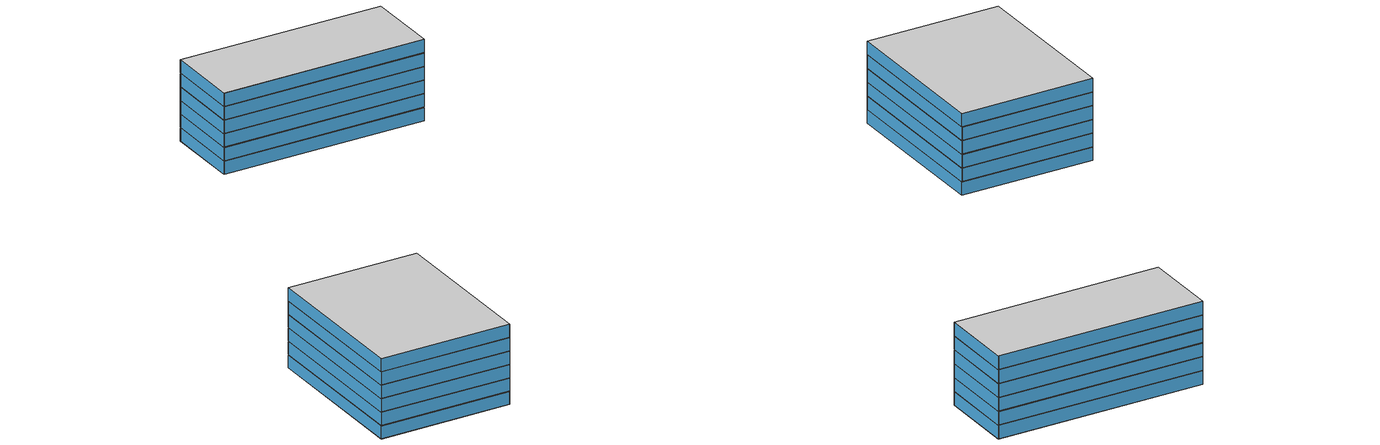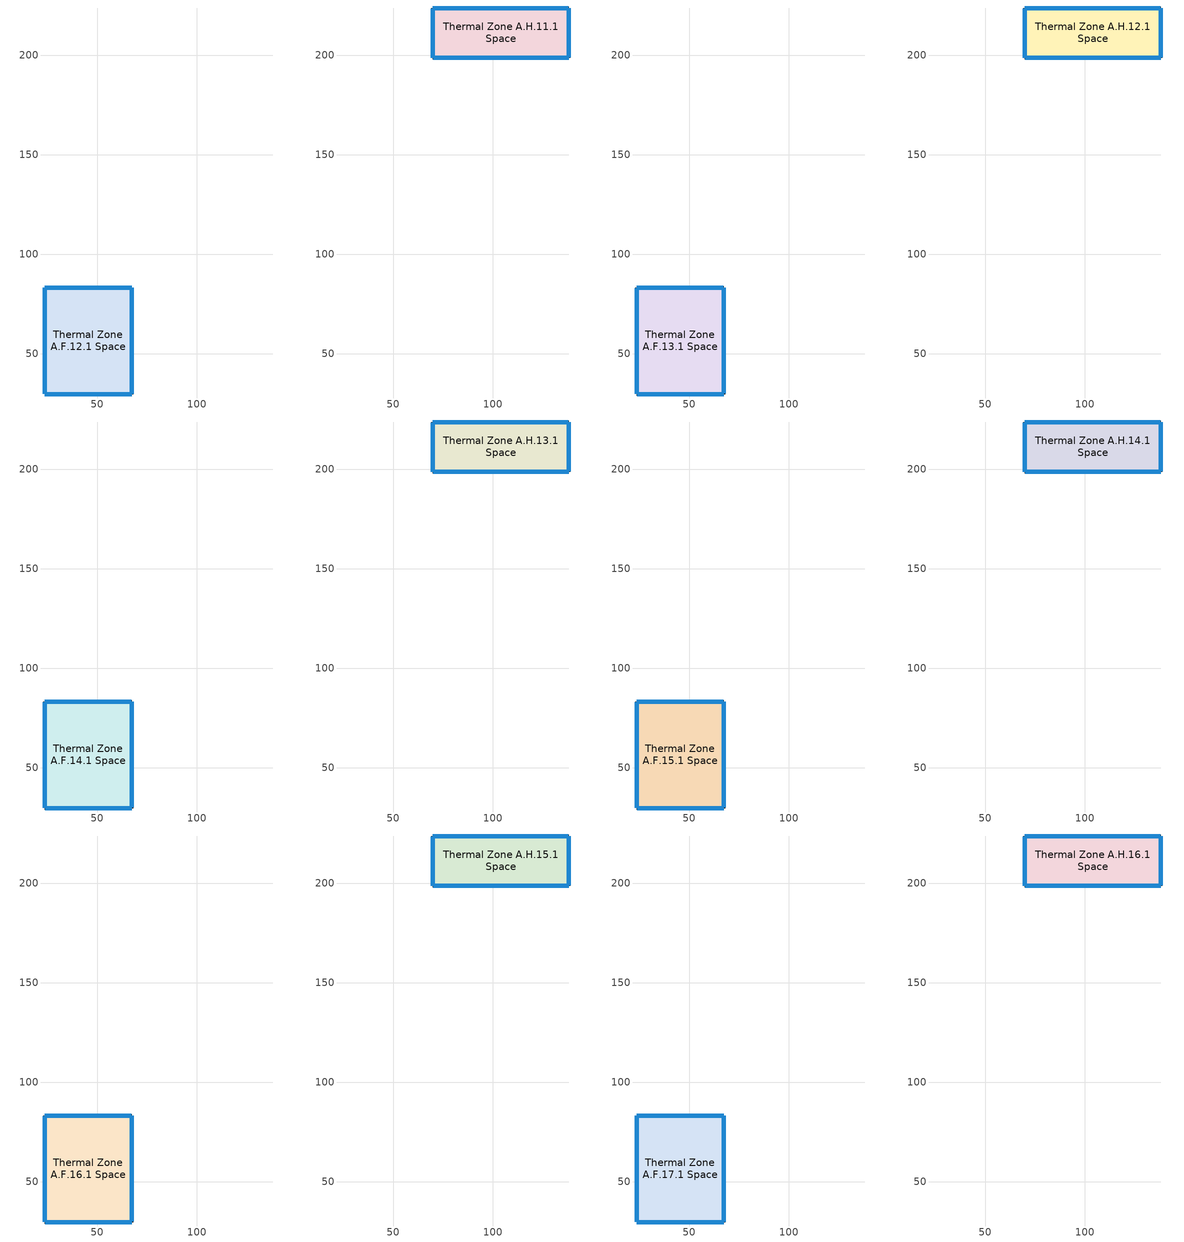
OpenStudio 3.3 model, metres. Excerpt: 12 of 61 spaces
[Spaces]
Thermal Zone A.F.12.1 Space
 floor outside (Floor NonRes SteelFr CZ3 ASHRAE90.1-2016): 67.33,83.26 67.33,29.75 23.44,29.75 23.44,83.26 z63.5
 floor to Thermal Zone A.F.11.1 Space (Chengdu-Baseline--InterzoneSlab): 67.33,83.26 67.33,29.75 23.44,29.75 23.44,83.26 z63.5
 wall outside (Chengdu-Baseline-Ext-Wall): 23.44,29.75 67.33,29.75 67.33,83.26 23.44,83.26 23.44,29.75 z63.5:67.76
 window (Chengdu-Glazing-Baseline): 23.45,29.75 67.33,29.75 / 67.33,29.75 67.33,83.25 / 23.44,83.25 23.44,29.75 z63.51:67.76
 window (Chengdu-Baseline-GlazingN): 67.33,83.26 23.45,83.26 z63.51:67.76
 ceiling adiabatic (Chengdu-Baseline--InterzoneSlab (reversed)): 67.33,29.75 67.33,83.26 23.44,83.26 23.44,29.75 z67.76
 ceiling adiabatic (Chengdu-InterzoneSlab (reversed)): 67.33,29.75 67.33,83.26 23.44,83.26 23.44,29.75 z67.76
Thermal Zone A.H.11.1 Space
 floor adiabatic (Chengdu-Baseline--InterzoneSlab): 138.32,223.88 138.32,198.77 69.81,198.77 69.81,223.88 z64.7
 floor adiabatic (Chengdu-InterzoneSlab): 138.32,223.88 138.32,198.77 69.81,198.77 69.81,223.88 z64.7
 wall outside (Chengdu-Baseline-Ext-Wall): 69.81,198.77 138.32,198.77 138.32,223.88 69.81,223.88 69.81,198.77 z64.7:69.01
 window (Chengdu-Glazing-Baseline): 70.11,198.77 138.32,198.77 / 138.32,199.07 138.32,223.88 / 69.81,223.58 69.81,198.77 z64.71:69
 window (Chengdu-Baseline-GlazingN): 138.02,223.88 69.81,223.88 z64.71:69
 ceiling adiabatic (Chengdu-Baseline--InterzoneSlab (reversed)): 138.32,198.77 138.32,223.88 69.81,223.88 69.81,198.77 z69.01
Thermal Zone A.F.13.1 Space
 floor adiabatic (Chengdu-Baseline--InterzoneSlab): 67.33,83.26 67.33,29.75 23.44,29.75 23.44,83.26 z67.95
 floor adiabatic (Chengdu-InterzoneSlab): 67.33,83.26 67.33,29.75 23.44,29.75 23.44,83.26 z67.95
 wall outside (Chengdu-Baseline-Ext-Wall): 23.44,29.75 67.33,29.75 67.33,83.26 23.44,83.26 23.44,29.75 z67.95:72.21
 window (Chengdu-Glazing-Baseline): 23.74,29.75 67.33,29.75 / 67.33,30.05 67.33,83.26 / 23.44,82.96 23.44,29.75 z67.96:72.2
 window (Chengdu-Baseline-GlazingN): 67.03,83.26 23.44,83.26 z67.96:72.2
 ceiling adiabatic (Chengdu-Baseline--InterzoneSlab (reversed)): 67.33,29.75 67.33,83.26 23.44,83.26 23.44,29.75 z72.21
 ceiling adiabatic (Chengdu-InterzoneSlab (reversed)): 67.33,29.75 67.33,83.26 23.44,83.26 23.44,29.75 z72.21
Thermal Zone A.H.12.1 Space
 floor adiabatic (Chengdu-Baseline--InterzoneSlab): 138.32,223.88 138.32,198.77 69.81,198.77 69.81,223.88 z69.2
 wall outside (Chengdu-Baseline-Ext-Wall): 69.81,198.77 138.32,198.77 138.32,223.88 69.81,223.88 69.81,198.77 z69.2:73.51
 window (Chengdu-Glazing-Baseline): 70.11,198.77 138.32,198.77 / 138.32,199.07 138.32,223.88 / 69.81,223.58 69.81,198.77 z69.21:73.5
 window (Chengdu-Baseline-GlazingN): 138.02,223.88 69.81,223.88 z69.21:73.5
 ceiling adiabatic (Chengdu-Baseline--InterzoneSlab (reversed)): 138.32,198.77 138.32,223.88 69.81,223.88 69.81,198.77 z73.51
Thermal Zone A.F.14.1 Space
 floor adiabatic (Chengdu-Baseline--InterzoneSlab): 67.33,83.26 67.33,29.75 23.44,29.75 23.44,83.26 z72.4
 floor adiabatic (Chengdu-InterzoneSlab): 67.33,83.26 67.33,29.75 23.44,29.75 23.44,83.26 z72.4
 wall outside (Chengdu-Baseline-Ext-Wall): 23.44,29.75 67.33,29.75 67.33,83.26 23.44,83.26 23.44,29.75 z72.4:76.66
 window (Chengdu-Glazing-Baseline): 23.74,29.75 67.33,29.75 / 67.33,30.05 67.33,83.26 / 23.44,82.96 23.44,29.75 z72.41:76.65
 window (Chengdu-Baseline-GlazingN): 67.03,83.26 23.44,83.26 z72.41:76.65
 ceiling adiabatic (Chengdu-Baseline--InterzoneSlab (reversed)): 67.33,29.75 67.33,83.26 23.44,83.26 23.44,29.75 z76.66
Thermal Zone A.H.13.1 Space
 floor adiabatic (Chengdu-Baseline--InterzoneSlab): 138.32,223.88 138.32,198.77 69.81,198.77 69.81,223.88 z73.7
 wall outside (Chengdu-Baseline-Ext-Wall): 138.32,223.88 69.81,223.88 69.81,198.77 138.32,198.77 138.32,223.88 z73.7:78.01
 window (Chengdu-Baseline-GlazingN): 138.02,223.88 69.81,223.88 z73.71:78
 window (Chengdu-Glazing-Baseline): 70.11,198.77 138.32,198.77 / 138.32,199.07 138.32,223.88 / 69.81,223.58 69.81,198.77 z73.71:78
 ceiling adiabatic (Chengdu-Baseline--InterzoneSlab (reversed)): 138.32,198.77 138.32,223.88 69.81,223.88 69.81,198.77 z78.01
Thermal Zone A.F.15.1 Space
 floor adiabatic (Chengdu-Baseline--InterzoneSlab): 67.33,83.26 67.33,29.75 23.44,29.75 23.44,83.26 z76.85
 wall outside (Chengdu-Baseline-Ext-Wall): 23.44,29.75 67.33,29.75 67.33,83.26 23.44,83.26 23.44,29.75 z76.85:81.11
 window (Chengdu-Glazing-Baseline): 23.74,29.75 67.33,29.75 / 67.33,30.05 67.33,83.26 / 23.44,82.96 23.44,29.75 z76.86:81.1
 window (Chengdu-Baseline-GlazingN): 67.03,83.26 23.44,83.26 z76.86:81.1
 ceiling adiabatic (Chengdu-Baseline--InterzoneSlab (reversed)): 67.33,29.75 67.33,83.26 23.44,83.26 23.44,29.75 z81.11
Thermal Zone A.H.14.1 Space
 floor adiabatic (Chengdu-Baseline--InterzoneSlab): 138.32,223.88 138.32,198.77 69.81,198.77 69.81,223.88 z78.2
 wall outside (Chengdu-Baseline-Ext-Wall): 69.81,223.88 69.81,198.77 138.32,198.77 138.32,223.88 69.81,223.88 z78.2:82.51
 window (Chengdu-Glazing-Baseline): 69.81,223.58 69.81,198.77 / 70.11,198.77 138.32,198.77 / 138.32,199.07 138.32,223.88 z78.21:82.5
 window (Chengdu-Baseline-GlazingN): 138.02,223.88 69.81,223.88 z78.21:82.5
 ceiling adiabatic (Chengdu-Baseline--InterzoneSlab (reversed)): 138.32,198.77 138.32,223.88 69.81,223.88 69.81,198.77 z82.51
Thermal Zone A.F.16.1 Space
 floor adiabatic (Chengdu-Baseline--InterzoneSlab): 67.33,83.26 67.33,29.75 23.44,29.75 23.44,83.26 z81.3
 wall outside (Chengdu-Baseline-Ext-Wall): 23.44,29.75 67.33,29.75 67.33,83.26 23.44,83.26 23.44,29.75 z81.3:85.56
 window (Chengdu-Glazing-Baseline): 23.74,29.75 67.33,29.75 / 67.33,30.05 67.33,83.26 / 23.44,82.96 23.44,29.75 z81.31:85.55
 window (Chengdu-Baseline-GlazingN): 67.03,83.26 23.44,83.26 z81.31:85.55
 ceiling adiabatic (Chengdu-Baseline--InterzoneSlab (reversed)): 67.33,29.75 67.33,83.26 23.44,83.26 23.44,29.75 z85.56
Thermal Zone A.H.15.1 Space
 floor adiabatic (Chengdu-Baseline--InterzoneSlab): 138.32,223.88 138.32,198.77 69.81,198.77 69.81,223.88 z82.7
 wall outside (Chengdu-Baseline-Ext-Wall): 138.32,198.77 138.32,223.88 69.81,223.88 69.81,198.77 138.32,198.77 z82.7:87.01
 window (Chengdu-Glazing-Baseline): 138.32,199.07 138.32,223.88 / 70.11,198.77 138.32,198.77 / 69.81,223.58 69.81,198.77 z82.71:87
 window (Chengdu-Baseline-GlazingN): 138.02,223.88 69.81,223.88 z82.71:87
 ceiling adiabatic (Chengdu-Baseline--InterzoneSlab (reversed)): 138.32,198.77 138.32,223.88 69.81,223.88 69.81,198.77 z87.01
Thermal Zone A.F.17.1 Space
 floor outside (Floor NonRes SteelFr CZ3 ASHRAE90.1-2016): 67.33,83.26 67.33,29.75 23.44,29.75 23.44,83.26 z85.75
 floor adiabatic (Chengdu-Baseline--InterzoneSlab): 67.33,83.26 67.33,29.75 23.44,29.75 23.44,83.26 z85.75
 wall outside (Chengdu-Baseline-Ext-Wall): 23.44,29.75 67.33,29.75 67.33,83.26 23.44,83.26 23.44,29.75 z85.75:90.01
 window (Chengdu-Glazing-Baseline): 23.45,29.75 67.33,29.75 / 67.33,29.75 67.33,83.25 / 23.44,83.25 23.44,29.75 z85.75:90.01
 window (Chengdu-Baseline-GlazingN): 67.33,83.26 23.45,83.26 z85.75:90.01
 ceiling to Thermal Zone A.F.18.1 Space (Chengdu-Baseline--InterzoneSlab (reversed)): 67.33,29.75 67.33,83.26 23.44,83.26 23.44,29.75 z90.01
Thermal Zone A.H.16.1 Space
 floor adiabatic (Chengdu-Baseline--InterzoneSlab): 138.32,223.88 138.32,198.77 69.81,198.77 69.81,223.88 z87.2
 wall outside (Chengdu-Baseline-Ext-Wall): 69.81,198.77 138.32,198.77 138.32,223.88 69.81,223.88 69.81,198.77 z87.2:91.51
 window (Chengdu-Glazing-Baseline): 70.11,198.77 138.32,198.77 / 138.32,199.07 138.32,223.88 / 69.81,223.58 69.81,198.77 z87.21:91.5
 window (Chengdu-Baseline-GlazingN): 138.02,223.88 69.81,223.88 z87.21:91.5
 ceiling adiabatic (Chengdu-Baseline--InterzoneSlab (reversed)): 138.32,198.77 138.32,223.88 69.81,223.88 69.81,198.77 z91.51
[Site]
CHN_Sichuan_Chengdu: Latitude {deg}=30.67; Longitude {deg}=104.02; Time Zone {hr}=8; Elevation {m}=506.1; Terrain=Suburbs
[SizingPeriod:DesignDay] Barometric Pressure {Pa}=95391; Rain Indicator=No; Snow Indicator=No; Day of Month=21; Daylight Saving Time Indicator=No; Humidity Condition Type=Wetbulb; Dry-Bulb Temperature Range Modifier Type=DefaultMultipliers
Name | Maximum Dry-Bulb Temperature {C} | Daily Dry-Bulb Temperature Range {deltaC} | Wind Speed {m/s} | Wind Direction {deg} | Sky Clearness | Month | Day Type | Wetbulb or DewPoint at Maximum Dry-Bulb {C} | Solar Model Indicator | ASHRAE Clear Sky Optical Depth for Beam Irradiance | ASHRAE Clear Sky Optical Depth for Diffuse Irradiance
Chengdu Ann Htg 99% Condns DB | 1.6 | 0 | 0.5 | 340 | 0 | 1 | WinterDesignDay | 1.6 | ASHRAEClearSky
Chengdu Ann Clg 1% Condns DB=>MWB | 31.9 | 6.9 | 1.9 | 200 |  | 7 | SummerDesignDay | 24.8 | ASHRAETau | 0.752 | 1.431
Chengdu Ann Clg 1% Condns WB=>MDB | 29.9 | 6.9 | 1.9 | 200 |  | 7 | SummerDesignDay | 26.2 | ASHRAETau | 0.752 | 1.431
[Building]
Building (A): North Axis {deg}=0
[ClimateZones]
Climate Zone Institution Name 1=ASHRAE; Climate Zone Document Name 1=ANSI/ASHRAE Standard 169; Climate Zone Document Year 1=2006; Climate Zone Institution Name 2=CEC; Climate Zone Document Name 2=California Climate Zone Descriptions; Climate Zone Document Year 2=1995
[Construction]
Chengdu-Glazing-Baseline: Simple Glazing Baseline SEW [.394 in][1 cm]
Chengdu-Baseline-Ext-Wall: EXT-FINISH_Stucco  [.787 in][2 cm], CONCRT_Concrete_HWDried  [7.795 in][19.8 cm], COMNET-Interior Finishes-Gypsum Plaster Sand Aggregate  [.591 in][1.5 cm], BaselineInsulation-Preformed Mineral Board [2.441 in][6.2 cm]
Chengdu-Baseline--InterzoneSlab: BaselineInsulation-Preformed Mineral Board [2.795 in][7.1 cm], CONCRT_Concrete_LW [3.937 in][10 cm], COMNET-Exterior Finishes-Stucco [.748 in][1.9 cm]
Chengdu-Baseline--InterzoneSlab (reversed): COMNET-Exterior Finishes-Stucco [.748 in][1.9 cm], CONCRT_Concrete_LW [3.937 in][10 cm], BaselineInsulation-Preformed Mineral Board [2.795 in][7.1 cm]
Chengdu-Baseline-GlazingN: Simple Glazing Baseline N [.394 in][1 cm]
Chengdu-InterzoneSlab: Continuous insulation R-10 [2.693 in][6.84 cm], CONCRT_Concrete_LW [4 in][10.16 cm], COMNET-Exterior Finishes-Stucco  [.787 in][2 cm]
Chengdu-InterzoneSlab (reversed): COMNET-Exterior Finishes-Stucco  [.787 in][2 cm], CONCRT_Concrete_LW [4 in][10.16 cm], Continuous insulation R-10 [2.693 in][6.84 cm]
Floor NonRes SteelFr CZ3 ASHRAE90.1-2016: Concrete Density 145 lb/ft3 [8 in][20.32 cm], Continuous insulation R-30 [1.803 in][4.58 cm], F17 Carpet [.5 in][1.27 cm]
[Material]
Name | Roughness | Thickness {m} | Conductivity {W/m-K} | Density {kg/m3} | Specific Heat {J/kg-K} | Thermal Absorptance | Solar Absorptance | Visible Absorptance
EXT-FINISH_Stucco  [.787 in][2 cm] | MediumRough | 0.02 | 0.727 | 1858.14 | 836.8 | 0.9 | 0.7 | 0.7
CONCRT_Concrete_HWDried  [7.795 in][19.8 cm] | Rough | 0.198 | 1.315 | 2240.02 | 837 | 0.9 | 0.7 | 0.7
COMNET-Interior Finishes-Gypsum Plaster Sand Aggregate  [.591 in][1.5 cm] | MediumRough | 0.015 | 0.727 | 1858.14 | 836.8 | 0.9 | 0.7 | 0.7
BaselineInsulation-Preformed Mineral Board [2.441 in][6.2 cm] | MediumRough | 0.062 | 0.059 | 240.28 | 711 | 0.9 | 0.7 | 0.7
BaselineInsulation-Preformed Mineral Board [2.795 in][7.1 cm] | MediumRough | 0.071 | 0.059 | 240.28 | 711 | 0.9 | 0.7 | 0.7
CONCRT_Concrete_LW [3.937 in][10 cm] | Rough | 0.1 | 0.529316 | 1280.03 | 836.8 | 0.8 | 0.65 | 0.65
COMNET-Exterior Finishes-Stucco [.748 in][1.9 cm] | MediumRough | 0.019 | 0.727 | 1858.14 | 837 | 0.9 | 0.7 | 0.7
Concrete Density 145 lb/ft3 [8 in][20.32 cm] | MediumRough | 0.2032 | 2.30765 | 3.6057 | 836.8 | 0.9 | 0.7 | 0.7
F17 Carpet [.5 in][1.27 cm] | MediumRough | 0.0127 | 0.06 | 288 | 1380 | 0.9 | 0.7 | 0.7
Continuous insulation R-10 [2.693 in][6.84 cm] | MediumSmooth | 0.0684 | 0.0045 | 256.3 | 1046 | 0.9 | 0.7 | 0.7
CONCRT_Concrete_LW [4 in][10.16 cm] | Rough | 0.1016 | 0.529316 | 1280.03 | 836.8 | 0.8 | 0.65 | 0.65
COMNET-Exterior Finishes-Stucco  [.787 in][2 cm] | MediumRough | 0.02 | 0.727 | 1858.14 | 837 | 0.9 | 0.7 | 0.7
[WindowMaterial:SimpleGlazingSystem] U-Factor {W/m2-K}=2; Visible Transmittance=0.28
Name | Solar Heat Gain Coefficient
Simple Glazing Baseline SEW [.394 in][1 cm] | 0.26
Simple Glazing Baseline N [.394 in][1 cm] | 0.35
[Material:NoMass]
Continuous insulation R-30 [1.803 in][4.58 cm]: Roughness=MediumRough; Thermal Resistance {m2-K/W}=9.52658; Thermal Absorptance=0.9; Solar Absorptance=0.7; Visible Absorptance=0.7
[ThermalZone] Multiplier=1; Use Ideal Air Loads=No
Name | Ceiling Height {m} | Volume {m3} | Thermostat
Thermal Zone A.H.14.1 | 4.31 | 7414.84 | Bldg-Office Dual setpoint 1
Thermal Zone A.F.13.1 | 4.26 | 10004.5 | Bldg-Office Dual setpoint 6
Thermal Zone A.H.13.1 | 4.31 | 7414.84 | Bldg-Office Dual setpoint 8
Thermal Zone A.F.14.1 | 4.26 | 10004.5 | Bldg-Office Dual setpoint 26
Thermal Zone A.F.15.1 | 4.26 | 10004.5 | Bldg-Office Dual setpoint 27
Thermal Zone A.F.17.1 | 4.26 | 10004.5 | Bldg-Office Dual setpoint 28
Thermal Zone A.F.16.1 | 4.26 | 10004.5 | Bldg-Office Dual setpoint 29
Thermal Zone A.F.12.1 | 4.26 | 10004.5 | Bldg-Office Dual setpoint 35
Thermal Zone A.H.15.1 | 4.31 | 7414.84 | Bldg-Office Dual setpoint 36
Thermal Zone A.H.11.1 | 4.31 | 7414.84 | Bldg-Office Dual setpoint 46
Thermal Zone A.H.12.1 | 4.31 | 7414.84 | Bldg-Office Dual setpoint 48
Thermal Zone A.H.16.1 | 4.31 | 7414.84 | Bldg-Office Dual setpoint 49
[Space] Space Type=Zone Group (Office)-1; Part of Total Floor Area=Yes
Name | Thermal Zone | Design Specification Outdoor Air Object
Thermal Zone A.H.14.1 Space | Thermal Zone A.H.14.1 | Office Buildings-Office space ASHRAE62.1-2016 34
Thermal Zone A.F.13.1 Space | Thermal Zone A.F.13.1 | Office Buildings-Office space ASHRAE62.1-2016 19
Thermal Zone A.H.13.1 Space | Thermal Zone A.H.13.1 | Office Buildings-Office space ASHRAE62.1-2016 33
Thermal Zone A.F.14.1 Space | Thermal Zone A.F.14.1 | Office Buildings-Office space ASHRAE62.1-2016 43
Thermal Zone A.F.15.1 Space | Thermal Zone A.F.15.1 | Office Buildings-Office space ASHRAE62.1-2016 44
Thermal Zone A.F.17.1 Space | Thermal Zone A.F.17.1 | Office Buildings-Office space ASHRAE62.1-2016 20
Thermal Zone A.F.16.1 Space | Thermal Zone A.F.16.1 | Office Buildings-Office space ASHRAE62.1-2016 45
Thermal Zone A.F.12.1 Space | Thermal Zone A.F.12.1 | Office Buildings-Office space ASHRAE62.1-2016 28
Thermal Zone A.H.15.1 Space | Thermal Zone A.H.15.1 | Office Buildings-Office space ASHRAE62.1-2016 35
Thermal Zone A.H.11.1 Space | Thermal Zone A.H.11.1 | Office Buildings-Office space ASHRAE62.1-2016 31
Thermal Zone A.H.12.1 Space | Thermal Zone A.H.12.1 | Office Buildings-Office space ASHRAE62.1-2016 32
Thermal Zone A.H.16.1 Space | Thermal Zone A.H.16.1 | Office Buildings-Office space ASHRAE62.1-2016 36
[ThermostatSetpoint:DualSetpoint] Heating Setpoint Temperature Schedule=COMNET C-5 Office-HtgSetPt Sched; Cooling Setpoint Temperature Schedule=COMNET C-5 Office-ClgSetPt Sched; Temperature Difference Between Cutout And Setpoint {deltaC}=0
Bldg-Office Dual setpoint 1; Bldg-Office Dual setpoint 6; Bldg-Office Dual setpoint 8; Bldg-Office Dual setpoint 26; Bldg-Office Dual setpoint 27; Bldg-Office Dual setpoint 28; Bldg-Office Dual setpoint 29; Bldg-Office Dual setpoint 35; Bldg-Office Dual setpoint 36; Bldg-Office Dual setpoint 46; Bldg-Office Dual setpoint 48; Bldg-Office Dual setpoint 49
[DesignSpecification:OutdoorAir] Outdoor Air Method=Sum; Outdoor Air Flow per Person {m3/s-person}=0.00235974; Outdoor Air Flow per Floor Area {m3/s-m2}=0.0003048; Outdoor Air Flow Rate {m3/s}=0
Office Buildings-Office space ASHRAE62.1-2016 19; Office Buildings-Office space ASHRAE62.1-2016 20; Office Buildings-Office space ASHRAE62.1-2016 28; Office Buildings-Office space ASHRAE62.1-2016 31; Office Buildings-Office space ASHRAE62.1-2016 32; Office Buildings-Office space ASHRAE62.1-2016 33; Office Buildings-Office space ASHRAE62.1-2016 34; Office Buildings-Office space ASHRAE62.1-2016 35; Office Buildings-Office space ASHRAE62.1-2016 36; Office Buildings-Office space ASHRAE62.1-2016 43; Office Buildings-Office space ASHRAE62.1-2016 44; Office Buildings-Office space ASHRAE62.1-2016 45
[SpaceType]
Zone Group (Office)-1
[People:Definition]
Zone Group (Office)-1|Bldg-Office Occupancy Chengu(1) Definition: Number of People Calculation Method=Area/Person; Space Floor Area per Person {m2/person}=10; Fraction Radiant=0.3; Carbon Dioxide Generation Rate {m3/s-W}=3.82e-08; Enable ASHRAE 55 Comfort Warnings=No; Mean Radiant Temperature Calculation Type=ZoneAveraged
[People]
Zone Group (Office)-1|Bldg-Office Occupancy Chengu(1): People Definition=Zone Group (Office)-1|Bldg-Office Occupancy Chengu(1) Definition; Space or SpaceType=Zone Group (Office)-1; Activity Level Schedule=Office ActivityLevel Schedule Name; Multiplier=1
[Lights:Definition]
Zone Group (Office)-1|Bldg-Office Lights Chengdu(1) Definition: Design Level Calculation Method=Watts/Area; Watts per Space Floor Area {W/m2}=12; Fraction Radiant=0; Fraction Visible=0; Return Air Fraction=0; Return Air Fraction Calculated from Plenum Temperature=No; Return Air Fraction Function of Plenum Temperature Coefficient 1=0; Return Air Fraction Function of Plenum Temperature Coefficient 2 {1/K}=0
[Lights]
Zone Group (Office)-1|Bldg-Office Lights Chengdu(1): Lights Definition=Zone Group (Office)-1|Bldg-Office Lights Chengdu(1) Definition; Space or SpaceType=Zone Group (Office)-1; Fraction Replaceable=1
[ElectricEquipment:Definition]
Zone Group (Office)-1|Bldg-Office Receptacle Chengdu Definition: Design Level Calculation Method=Watts/Area; Watts per Space Floor Area {W/m2}=16; Fraction Latent=0; Fraction Radiant=0; Fraction Lost=0
[ElectricEquipment]
Zone Group (Office)-1|Bldg-Office Receptacle Chengdu: Electric Equipment Definition=Zone Group (Office)-1|Bldg-Office Receptacle Chengdu Definition; Space or SpaceType=Zone Group (Office)-1; Schedule=Office-Receptacle-Sched_Chengdu
[SpaceInfiltration:DesignFlowRate]
ZoneGroup(Office)-1|Bldg-OfficeInfiltrationASHRAE90.1-2016: Space or SpaceType=Zone Group (Office)-1; Schedule=COMNET C-5 Office-Infiltration Sched; Design Flow Rate Calculation Method=Flow/Area; Flow per Space Floor Area {m3/s-m2}=0.0004572; Constant Term Coefficient=1; Temperature Term Coefficient=0; Velocity Term Coefficient=0; Velocity Squared Term Coefficient=0
[Schedule:Year]
COMNET C-5 Office-HtgSetPt Sched: 12, 31, COMNET C-5 Office-HtgSetPt Week
COMNET C-5 Office-ClgSetPt Sched: 12, 31, COMNET C-5 Office-ClgSetPt Week
Office ActivityLevel Schedule Name: 12, 31, Office ActivityLevel Week
Office-Receptacle-Sched_Chengdu: 12, 31, Office-Receptacle-Sched_Chengdu_WeekProfile1
COMNET C-5 Office-Infiltration Sched: 12, 31, COMNET C-5 Office-Infiltration Week
[Schedule:Week]
COMNET C-5 Office-HtgSetPt Week: COMNET C-5 Office-HtgSetPt Sun, COMNET C-5 Office-HtgSetPt WD, COMNET C-5 Office-HtgSetPt WD, COMNET C-5 Office-HtgSetPt WD, COMNET C-5 Office-HtgSetPt WD, COMNET C-5 Office-HtgSetPt WD, COMNET C-5 Office-HtgSetPt Sat, COMNET C-5 Office-HtgSetPt Sun, COMNET C-5 Office-HtgSetPt Sun, COMNET C-5 Office-HtgSetPt WD, COMNET C-5 Office-HtgSetPt Sun, COMNET C-5 Office-HtgSetPt Sun
COMNET C-5 Office-ClgSetPt Week: COMNET C-5 Office-ClgSetPt Sun, COMNET C-5 Office-ClgSetPt WD, COMNET C-5 Office-ClgSetPt WD, COMNET C-5 Office-ClgSetPt WD, COMNET C-5 Office-ClgSetPt WD, COMNET C-5 Office-ClgSetPt WD, COMNET C-5 Office-ClgSetPt Sat, COMNET C-5 Office-ClgSetPt Sun, COMNET C-5 Office-ClgSetPt WD, COMNET C-5 Office-ClgSetPt Sun, COMNET C-5 Office-ClgSetPt Sun, COMNET C-5 Office-ClgSetPt Sun
Office ActivityLevel Week: Office ActivityLevel Sun, Office ActivityLevel WD, Office ActivityLevel WD, Office ActivityLevel WD, Office ActivityLevel WD, Office ActivityLevel WD, Office ActivityLevel Sat, Office ActivityLevel Sun, Office ActivityLevel WD, Office ActivityLevel Sun, Office ActivityLevel Sun, Office ActivityLevel Sun
Office-Receptacle-Sched_Chengdu_WeekProfile1: COMNET C-5 Office-Receptacle Sun, COMNET C-5 Office-Receptacle WD, COMNET C-5 Office-Receptacle WD, COMNET C-5 Office-Receptacle WD, COMNET C-5 Office-Receptacle WD, COMNET C-5 Office-Receptacle WD, COMNET C-5 Office-Receptacle Sat, COMNET C-5 Office-Receptacle Sun, COMNET C-5 Office-Receptacle WD, COMNET C-5 Office-Receptacle WD, COMNET C-5 Office-Receptacle Sun, COMNET C-5 Office-Receptacle Sun
COMNET C-5 Office-Infiltration Week: COMNET C-5 Office-Infiltration Sun, COMNET C-5 Office-Infiltration WD, COMNET C-5 Office-Infiltration WD, COMNET C-5 Office-Infiltration WD, COMNET C-5 Office-Infiltration WD, COMNET C-5 Office-Infiltration WD, COMNET C-5 Office-Infiltration Sat, COMNET C-5 Office-Infiltration Sun, COMNET C-5 Office-Infiltration WD, COMNET C-5 Office-Infiltration Sun, COMNET C-5 Office-Infiltration Sun, COMNET C-5 Office-Infiltration Sun
[Schedule:Day]
COMNET C-5 Office-HtgSetPt Sun: 24, 0, 15.5556
COMNET C-5 Office-HtgSetPt WD: 5, 0, 15.5556, 6, 0, 17.7778, 7, 0, 19.4444, 22, 0, 21.1111, 24, 0, 15.5556
COMNET C-5 Office-HtgSetPt Sat: 5, 0, 15.5556, 6, 0, 17.7778, 7, 0, 19.4444, 17, 0, 21.1111, 24, 0, 15.5556
COMNET C-5 Office-ClgSetPt Sun: 24, 0, 26.6667
COMNET C-5 Office-ClgSetPt WD: 5, 0, 26.6667, 6, 0, 25.5556, 7, 0, 25, 22, 0, 23.8889, 24, 0, 26.6667
COMNET C-5 Office-ClgSetPt Sat: 5, 0, 26.6667, 6, 0, 25.5556, 7, 0, 25, 17, 0, 23.8889, 24, 0, 26.6667
Office ActivityLevel WD; Office ActivityLevel Sun; Office ActivityLevel Sat: 24, 0, 120
COMNET C-5 Office-Receptacle Sun: 24, 0, 0.3
COMNET C-5 Office-Receptacle WD: 8, 0, 0.4, 13, 0, 0.8, 17, 0, 0.9, 18, 0, 0.5, 24, 0, 0.4
COMNET C-5 Office-Receptacle Sat: 6, 0, 0.3, 8, 0, 0.4, 13, 0, 0.5, 17, 0, 0.35, 24, 0, 0.3
COMNET C-5 Office-Infiltration Sun: 24, 0, 1
COMNET C-5 Office-Infiltration WD: 6, 0, 1, 22, 0, 0.25, 24, 0, 1
COMNET C-5 Office-Infiltration Sat: 6, 0, 1, 18, 0, 0.25, 24, 0, 1
